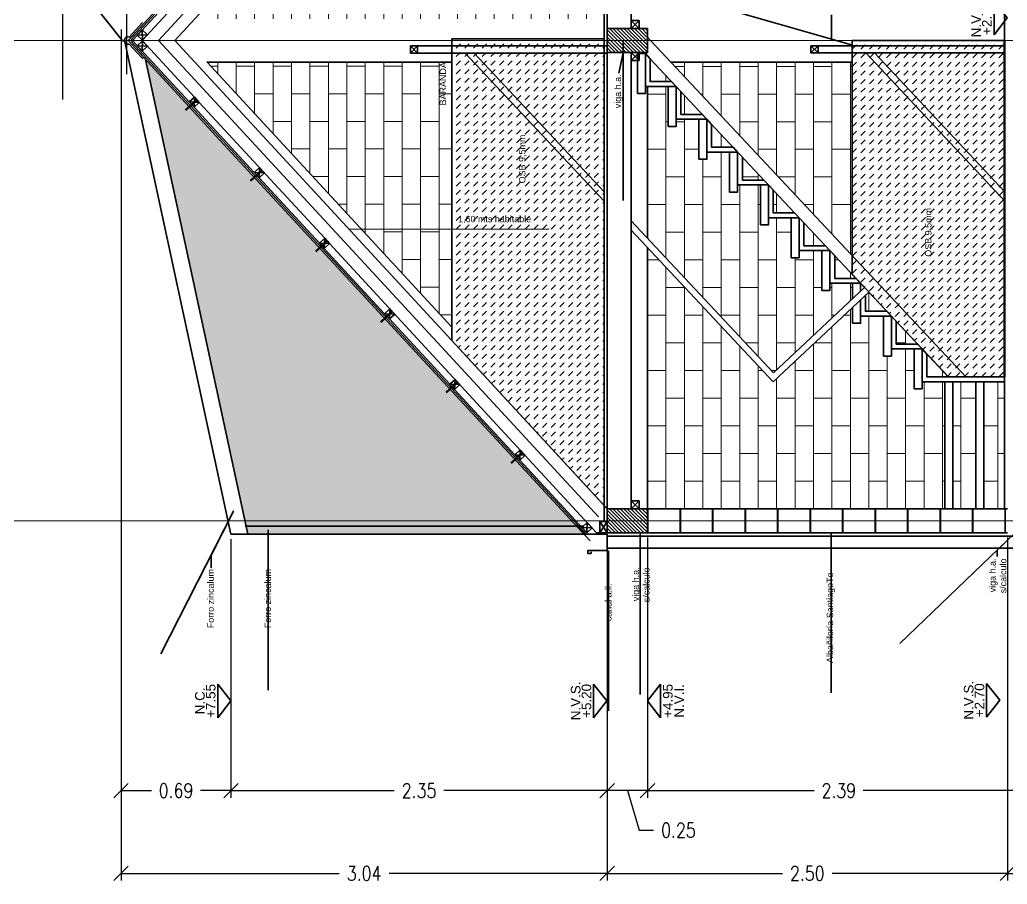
# Model space of a CAD drawing. Header units: metres. Extents: x 45 to 666, y -23 to 325.
# Drawn here: x 123.6 to 129.77, y 41.87 to 47.27 of the extents above; entities that cross this region are included whole.
import ezdxf
from ezdxf.enums import TextEntityAlignment as Align

# ---------------------------------------------------------------- set-up
doc = ezdxf.new("R2010")
doc.units = ezdxf.units.M
doc.header["$LTSCALE"] = 5
doc.header["$MEASUREMENT"] = 0
doc.linetypes.add('HIDDEN', pattern=[0.375, 0.25, -0.125])
doc.layers.get('0').update_dxf_attribs({"color": 30})
doc.layers.get('DEFPOINTS').update_dxf_attribs({"color": 210})
for name, color, linetype, lineweight in [('A-ANNO-DIMS', 3, 'Continuous', 18), ('A-ANNO-NOTE', 7, 'Continuous', 35), ('A-ANNO-SYMB', 3, 'Continuous', 18), ('A-ELEV-MBE1', 7, 'Continuous', 35), ('A-ELEV-OTLN', 1, 'Continuous', 50), ('A-ELEV-PATT', 8, 'Continuous', 18), ('A-FLOR-OVHD', 3, 'HIDDEN', 18), ('A-WALL-BATT', 8, 'BATTING', 18), ('A-WALL-FULL', 7, 'Continuous', 35), ('A-WALL-FULL-EXTR', 7, 'Continuous', 35)]:
    doc.layers.add(name, color=color, linetype=linetype, lineweight=lineweight)
doc.styles.add('E-ARIAL', font='arial.ttf')
doc.styles.add('E-ROMANS', font='romans.shx', dxfattribs={"width": 0.8})
doc.linetypes.add('BATTING', pattern='A,0.0001,-0.1,[134,ltypeshp.shx,S=0.1,R=0,X=-0.1,Y=0],-0.2,[134,ltypeshp.shx,S=0.1,R=180,X=0.1,Y=0],-0.1', length=0.4001)
doc.dimstyles.new('E-0050_TICK_18', dxfattribs={"dimscale": 0.001, "dimtxt": 90, "dimasz": 90, "dimexe": 45, "dimexo": 30, "dimgap": 45, "dimtad": 0, "dimzin": 0, "dimdsep": 46, "dimtxsty": 'E-ROMANS', "dimblk": 'OBLIQUE', "dimcen": 45, "dimclrd": 256, "dimclre": 256, "dimclrt": 256, "dimadec": 0, "dimazin": 0, "dimtfac": 1, "dimtmove": 1, "dimatfit": 3, "dimldrblk": 'OPEN90', "dimfxl": 1, "dimtfill": 1, "dimtolj": 1, "dimtzin": 0, "dimarcsym": 0})
doc.dimstyles.new('E-0200_TICK_12', dxfattribs={"dimscale": 0.001, "dimtxt": 240, "dimasz": 240, "dimexe": 120, "dimexo": 80, "dimgap": 120, "dimtad": 0, "dimzin": 0, "dimdsep": 46, "dimtxsty": 'E-ROMANS', "dimblk": 'OBLIQUE', "dimcen": 120, "dimclrd": 256, "dimclre": 256, "dimclrt": 256, "dimadec": 0, "dimazin": 0, "dimtfac": 1, "dimtmove": 1, "dimatfit": 3, "dimldrblk": 'OPEN90', "dimfxl": 1, "dimtfill": 1, "dimtolj": 1, "dimtzin": 0, "dimlwd": -1, "dimarcsym": 0})

# ---------------------------------------------------------------- blocks, each defined once
blk = doc.blocks.new('_Oblique')
at = {"color": 0, "linetype": 'ByBlock', "lineweight": -2}
blk.add_line((-0.5, -0.5), (0.5, 0.5), dxfattribs=at)
blk = doc.blocks.new('TAG-LEVEL-CO')
for points in [[(0.352, 0.272), (-0.352, 0.272)], [(0.352, 0.272), (0, 0), (-0.352, 0.272)]]:
    blk.add_lwpolyline(points)
at = {"style": 'E-ARIAL'}
for tag, p in [('N.P.T.', (0, 0.486)), ('%%P0,00', (0, 0.262))]:
    blk.add_attdef(tag, text='', height=0.2, dxfattribs=at).set_placement(p, align=Align.BOTTOM_CENTER)
blk = doc.blocks.new('*D615')
at = {"layer": 'A-ANNO-DIMS', "lineweight": -2, "transparency": 16777216}
for p, q in [((127.5189, 44.0342), (127.5189, 42.4082)), ((129.9089, 43.2342), (129.9089, 42.4082)), ((127.5189, 42.4532), (128.5609, 42.4532)), ((129.9089, 42.4532), (128.8669, 42.4532))]:
    blk.add_line(p, q, dxfattribs=at)
at = {"layer": 'DEFPOINTS', "color": 0, "transparency": 16777216}
for p in [(127.5189, 44.0642), (129.9089, 43.2642), (127.5189, 42.4532)]:
    blk.add_point(p, dxfattribs=at)
at = {"layer": 'A-ANNO-DIMS', "lineweight": -2, "transparency": 16777216, "xscale": 0.09, "yscale": 0.09, "zscale": 0.09, "rotation": 180}
blk.add_blockref('_Oblique', (127.5189, 42.4532), dxfattribs=at)
at = {"layer": 'A-ANNO-DIMS', "lineweight": -2, "transparency": 16777216, "xscale": 0.09, "yscale": 0.09, "zscale": 0.09}
blk.add_blockref('_Oblique', (129.9089, 42.4532), dxfattribs=at)
at = {"layer": 'A-ANNO-DIMS', "transparency": 16777216, "insert": (128.7139, 42.4532), "char_height": 0.09, "attachment_point": 5, "style": 'E-ROMANS', "bg_fill": 3, "box_fill_scale": 1.25, "bg_fill_color": 256, "bg_fill_true_color": 13158600, "bg_fill_transparency": 0}
blk.add_mtext('\\A1;2.39', dxfattribs=at)
blk = doc.blocks.new('_Open90')
at = {"color": 0, "linetype": 'ByBlock', "lineweight": -2}
for p, q in [((0, 0), (-1, 0)), ((-0.5, 0.5), (0, 0)), ((0, 0), (-0.5, -0.5))]:
    blk.add_line(p, q, dxfattribs=at)
blk = doc.blocks.new('*D616')
at = {"layer": 'A-ANNO-DIMS', "lineweight": -2, "transparency": 16777216}
for p, q in [((127.2669, 44.0342), (127.2669, 42.4082)), ((127.5189, 44.0342), (127.5189, 42.4082)), ((127.5189, 42.4532), (127.2669, 42.4532)), ((127.3929, 42.4532), (127.4672, 42.2057)), ((127.4672, 42.2057), (127.5572, 42.2057))]:
    blk.add_line(p, q, dxfattribs=at)
at = {"layer": 'DEFPOINTS', "color": 0, "transparency": 16777216}
for p in [(127.2669, 44.0642), (127.5189, 44.0642), (127.2669, 42.4532)]:
    blk.add_point(p, dxfattribs=at)
at = {"layer": 'A-ANNO-DIMS', "lineweight": -2, "transparency": 16777216, "xscale": 0.09, "yscale": 0.09, "zscale": 0.09, "rotation": 180}
blk.add_blockref('_Oblique', (127.2669, 42.4532), dxfattribs=at)
at = {"layer": 'A-ANNO-DIMS', "lineweight": -2, "transparency": 16777216, "xscale": 0.09, "yscale": 0.09, "zscale": 0.09}
blk.add_blockref('_Oblique', (127.5189, 42.4532), dxfattribs=at)
at = {"layer": 'A-ANNO-DIMS', "transparency": 16777216, "insert": (127.7119, 42.2057), "char_height": 0.09, "attachment_point": 5, "style": 'E-ROMANS', "bg_fill": 3, "box_fill_scale": 1.25, "bg_fill_color": 256, "bg_fill_true_color": 13158600, "bg_fill_transparency": 0}
blk.add_mtext('\\A1;0.25', dxfattribs=at)
blk = doc.blocks.new('*D617')
at = {"layer": 'A-ANNO-DIMS', "lineweight": -2, "transparency": 16777216}
for p, q in [((124.9169, 44.0242), (124.9169, 42.4082)), ((127.2669, 44.0342), (127.2669, 42.4082)), ((124.9169, 42.4532), (125.9372, 42.4532)), ((127.2669, 42.4532), (126.2466, 42.4532))]:
    blk.add_line(p, q, dxfattribs=at)
at = {"layer": 'DEFPOINTS', "color": 0, "transparency": 16777216}
for p in [(124.9169, 44.0542), (127.2669, 44.0642), (124.9169, 42.4532)]:
    blk.add_point(p, dxfattribs=at)
at = {"layer": 'A-ANNO-DIMS', "lineweight": -2, "transparency": 16777216, "xscale": 0.09, "yscale": 0.09, "zscale": 0.09, "rotation": 180}
blk.add_blockref('_Oblique', (124.9169, 42.4532), dxfattribs=at)
at = {"layer": 'A-ANNO-DIMS', "lineweight": -2, "transparency": 16777216, "xscale": 0.09, "yscale": 0.09, "zscale": 0.09}
blk.add_blockref('_Oblique', (127.2669, 42.4532), dxfattribs=at)
at = {"layer": 'A-ANNO-DIMS', "transparency": 16777216, "insert": (126.0919, 42.4532), "char_height": 0.09, "attachment_point": 5, "style": 'E-ROMANS', "bg_fill": 3, "box_fill_scale": 1.25, "bg_fill_color": 256, "bg_fill_true_color": 13158600, "bg_fill_transparency": 0}
blk.add_mtext('\\A1;2.35', dxfattribs=at)
blk = doc.blocks.new('*D219')
at = {"layer": 'A-ANNO-DIMS', "lineweight": -2, "transparency": 16777216}
for p, q in [((124.2309, 47.2092), (124.2309, 42.4082)), ((124.9169, 44.0242), (124.9169, 42.4082)), ((124.2309, 42.4532), (124.4209, 42.4532)), ((124.9169, 42.4532), (124.7269, 42.4532))]:
    blk.add_line(p, q, dxfattribs=at)
at = {"layer": 'DEFPOINTS', "color": 0, "transparency": 16777216}
for p in [(124.2309, 47.2392), (124.9169, 44.0542), (124.2309, 42.4532)]:
    blk.add_point(p, dxfattribs=at)
at = {"layer": 'A-ANNO-DIMS', "lineweight": -2, "transparency": 16777216, "xscale": 0.09, "yscale": 0.09, "zscale": 0.09, "rotation": 180}
blk.add_blockref('_Oblique', (124.2309, 42.4532), dxfattribs=at)
at = {"layer": 'A-ANNO-DIMS', "lineweight": -2, "transparency": 16777216, "xscale": 0.09, "yscale": 0.09, "zscale": 0.09}
blk.add_blockref('_Oblique', (124.9169, 42.4532), dxfattribs=at)
at = {"layer": 'A-ANNO-DIMS', "transparency": 16777216, "insert": (124.5739, 42.4532), "char_height": 0.09, "attachment_point": 5, "style": 'E-ROMANS', "bg_fill": 3, "box_fill_scale": 1.25, "bg_fill_color": 256, "bg_fill_true_color": 13158600, "bg_fill_transparency": 0}
blk.add_mtext('\\A1;0.69', dxfattribs=at)
blk = doc.blocks.new('*D220')
at = {"layer": 'A-ANNO-DIMS', "lineweight": -2, "transparency": 16777216}
for p, q in [((129.7669, 44.0342), (129.7669, 41.8905)), ((132.2669, 44.0342), (132.2669, 41.8905)), ((129.7669, 41.9355), (130.8622, 41.9355)), ((132.2669, 41.9355), (131.1716, 41.9355))]:
    blk.add_line(p, q, dxfattribs=at)
at = {"layer": 'DEFPOINTS', "color": 0, "transparency": 16777216}
for p in [(129.7669, 44.0642), (132.2669, 44.0642), (129.7669, 41.9355)]:
    blk.add_point(p, dxfattribs=at)
at = {"layer": 'A-ANNO-DIMS', "lineweight": -2, "transparency": 16777216, "xscale": 0.09, "yscale": 0.09, "zscale": 0.09}
for p, rotation in [((129.7669, 41.9355), 180.0000000000011), ((132.2669, 41.9355), 1.119104808822158e-12)]:
    blk.add_blockref('_Oblique', p, dxfattribs=dict(at, rotation=rotation))
at = {"layer": 'A-ANNO-DIMS', "transparency": 16777216, "insert": (131.0169, 41.9355), "char_height": 0.09, "attachment_point": 5, "style": 'E-ROMANS', "bg_fill": 3, "box_fill_scale": 1.25, "bg_fill_color": 256, "bg_fill_true_color": 13158600, "bg_fill_transparency": 0}
blk.add_mtext('\\A1;2.50', dxfattribs=at)
blk = doc.blocks.new('*D618')
at = {"layer": 'A-ANNO-DIMS', "lineweight": -2, "transparency": 16777216}
for p, q in [((127.2669, 44.0342), (127.2669, 41.8905)), ((129.7669, 44.0342), (129.7669, 41.8905)), ((127.2669, 41.9355), (128.3622, 41.9355)), ((129.7669, 41.9355), (128.6716, 41.9355))]:
    blk.add_line(p, q, dxfattribs=at)
at = {"layer": 'DEFPOINTS', "color": 0, "transparency": 16777216}
for p in [(127.2669, 44.0642), (129.7669, 44.0642), (127.2669, 41.9355)]:
    blk.add_point(p, dxfattribs=at)
at = {"layer": 'A-ANNO-DIMS', "lineweight": -2, "transparency": 16777216, "xscale": 0.09, "yscale": 0.09, "zscale": 0.09, "rotation": 180}
blk.add_blockref('_Oblique', (127.2669, 41.9355), dxfattribs=at)
at = {"layer": 'A-ANNO-DIMS', "lineweight": -2, "transparency": 16777216, "xscale": 0.09, "yscale": 0.09, "zscale": 0.09}
blk.add_blockref('_Oblique', (129.7669, 41.9355), dxfattribs=at)
at = {"layer": 'A-ANNO-DIMS', "transparency": 16777216, "insert": (128.5169, 41.9355), "char_height": 0.09, "attachment_point": 5, "style": 'E-ROMANS', "bg_fill": 3, "box_fill_scale": 1.25, "bg_fill_color": 256, "bg_fill_true_color": 13158600, "bg_fill_transparency": 0}
blk.add_mtext('\\A1;2.50', dxfattribs=at)
blk = doc.blocks.new('*D619')
at = {"layer": 'A-ANNO-DIMS', "lineweight": -2, "transparency": 16777216}
for p, q in [((124.2309, 47.2092), (124.2309, 41.8905)), ((127.2669, 44.0342), (127.2669, 41.8905)), ((124.2309, 41.9355), (125.5925, 41.9355)), ((127.2669, 41.9355), (125.9053, 41.9355))]:
    blk.add_line(p, q, dxfattribs=at)
at = {"layer": 'DEFPOINTS', "color": 0, "transparency": 16777216}
for p in [(124.2309, 47.2392), (127.2669, 44.0642), (124.2309, 41.9355)]:
    blk.add_point(p, dxfattribs=at)
at = {"layer": 'A-ANNO-DIMS', "lineweight": -2, "transparency": 16777216, "xscale": 0.09, "yscale": 0.09, "zscale": 0.09, "rotation": 180}
blk.add_blockref('_Oblique', (124.2309, 41.9355), dxfattribs=at)
at = {"layer": 'A-ANNO-DIMS', "lineweight": -2, "transparency": 16777216, "xscale": 0.09, "yscale": 0.09, "zscale": 0.09}
blk.add_blockref('_Oblique', (127.2669, 41.9355), dxfattribs=at)
at = {"layer": 'A-ANNO-DIMS', "transparency": 16777216, "insert": (125.7489, 41.9355), "char_height": 0.09, "attachment_point": 5, "style": 'E-ROMANS', "bg_fill": 3, "box_fill_scale": 1.25, "bg_fill_color": 256, "bg_fill_true_color": 13158600, "bg_fill_transparency": 0}
blk.add_mtext('\\A1;3.04', dxfattribs=at)
blk = doc.blocks.new('*D230')
at = {"layer": 'A-ANNO-DIMS', "lineweight": -2, "transparency": 16777216}
for p, q in [((124.2669, 46.9286), (124.2669, 51.0491)), ((127.2669, 49.7463), (127.2669, 51.0491)), ((124.2669, 51.0041), (125.6122, 51.0041)), ((127.2669, 51.0041), (125.9216, 51.0041))]:
    blk.add_line(p, q, dxfattribs=at)
at = {"layer": 'DEFPOINTS', "color": 0, "transparency": 16777216}
for p in [(124.2669, 51.0041), (127.2669, 49.7163), (124.2669, 46.8986)]:
    blk.add_point(p, dxfattribs=at)
at = {"layer": 'A-ANNO-DIMS', "lineweight": -2, "transparency": 16777216, "xscale": 0.09, "yscale": 0.09, "zscale": 0.09, "rotation": 180}
blk.add_blockref('_Oblique', (124.2669, 51.0041), dxfattribs=at)
at = {"layer": 'A-ANNO-DIMS', "lineweight": -2, "transparency": 16777216, "xscale": 0.09, "yscale": 0.09, "zscale": 0.09}
blk.add_blockref('_Oblique', (127.2669, 51.0041), dxfattribs=at)
at = {"layer": 'A-ANNO-DIMS', "transparency": 16777216, "insert": (125.7669, 51.0041), "char_height": 0.09, "attachment_point": 5, "style": 'E-ROMANS', "bg_fill": 3, "box_fill_scale": 1.25, "bg_fill_color": 256, "bg_fill_true_color": 13158600, "bg_fill_transparency": 0}
blk.add_mtext('\\A1;3.00', dxfattribs=at)
blk = doc.blocks.new('*D231')
at = {"layer": 'A-ANNO-DIMS', "lineweight": -2, "transparency": 16777216}
for p, q in [((123.8669, 46.7713), (123.8669, 51.0491)), ((124.2669, 46.9286), (124.2669, 51.0491)), ((123.8669, 51.0041), (123.9122, 51.0041)), ((124.2669, 51.0041), (124.2216, 51.0041))]:
    blk.add_line(p, q, dxfattribs=at)
at = {"layer": 'DEFPOINTS', "color": 0, "transparency": 16777216}
for p in [(123.8669, 51.0041), (124.2669, 46.8986), (123.8669, 46.7413)]:
    blk.add_point(p, dxfattribs=at)
at = {"layer": 'A-ANNO-DIMS', "lineweight": -2, "transparency": 16777216, "xscale": 0.09, "yscale": 0.09, "zscale": 0.09, "rotation": 180}
blk.add_blockref('_Oblique', (123.8669, 51.0041), dxfattribs=at)
at = {"layer": 'A-ANNO-DIMS', "lineweight": -2, "transparency": 16777216, "xscale": 0.09, "yscale": 0.09, "zscale": 0.09}
blk.add_blockref('_Oblique', (124.2669, 51.0041), dxfattribs=at)
at = {"layer": 'A-ANNO-DIMS', "transparency": 16777216, "insert": (124.0669, 51.0041), "char_height": 0.09, "attachment_point": 5, "style": 'E-ROMANS', "bg_fill": 3, "box_fill_scale": 1.25, "bg_fill_color": 256, "bg_fill_true_color": 13158600, "bg_fill_transparency": 0}
blk.add_mtext('\\A1;0.40', dxfattribs=at)
blk = doc.blocks.new('*D630')
at = {"layer": 'A-ANNO-DIMS', "lineweight": -2, "transparency": 16777216}
for p, q in [((124.9169, 44.0242), (124.9169, 42.4082)), ((127.2669, 44.0342), (127.2669, 42.4082)), ((124.9169, 42.4532), (125.9372, 42.4532)), ((127.2669, 42.4532), (126.2466, 42.4532))]:
    blk.add_line(p, q, dxfattribs=at)
at = {"layer": 'DEFPOINTS', "color": 0, "transparency": 16777216}
for p in [(124.9169, 44.0542), (127.2669, 44.0642), (124.9169, 42.4532)]:
    blk.add_point(p, dxfattribs=at)
at = {"layer": 'A-ANNO-DIMS', "lineweight": -2, "transparency": 16777216, "xscale": 0.09, "yscale": 0.09, "zscale": 0.09, "rotation": 180}
blk.add_blockref('_Oblique', (124.9169, 42.4532), dxfattribs=at)
at = {"layer": 'A-ANNO-DIMS', "lineweight": -2, "transparency": 16777216, "xscale": 0.09, "yscale": 0.09, "zscale": 0.09}
blk.add_blockref('_Oblique', (127.2669, 42.4532), dxfattribs=at)
at = {"layer": 'A-ANNO-DIMS', "transparency": 16777216, "insert": (126.0919, 42.4532), "char_height": 0.09, "attachment_point": 5, "style": 'E-ROMANS', "bg_fill": 3, "box_fill_scale": 1.25, "bg_fill_color": 256, "bg_fill_true_color": 13158600, "bg_fill_transparency": 0}
blk.add_mtext('\\A1;2.35', dxfattribs=at)
blk = doc.blocks.new('*D631')
at = {"layer": 'A-ANNO-DIMS', "lineweight": -2, "transparency": 16777216}
for p, q in [((124.2309, 47.2092), (124.2309, 42.4082)), ((124.9169, 44.0242), (124.9169, 42.4082)), ((124.2309, 42.4532), (124.4209, 42.4532)), ((124.9169, 42.4532), (124.7269, 42.4532))]:
    blk.add_line(p, q, dxfattribs=at)
at = {"layer": 'DEFPOINTS', "color": 0, "transparency": 16777216}
for p in [(124.2309, 47.2392), (124.9169, 44.0542), (124.2309, 42.4532)]:
    blk.add_point(p, dxfattribs=at)
at = {"layer": 'A-ANNO-DIMS', "lineweight": -2, "transparency": 16777216, "xscale": 0.09, "yscale": 0.09, "zscale": 0.09, "rotation": 180}
blk.add_blockref('_Oblique', (124.2309, 42.4532), dxfattribs=at)
at = {"layer": 'A-ANNO-DIMS', "lineweight": -2, "transparency": 16777216, "xscale": 0.09, "yscale": 0.09, "zscale": 0.09}
blk.add_blockref('_Oblique', (124.9169, 42.4532), dxfattribs=at)
at = {"layer": 'A-ANNO-DIMS', "transparency": 16777216, "insert": (124.5739, 42.4532), "char_height": 0.09, "attachment_point": 5, "style": 'E-ROMANS', "bg_fill": 3, "box_fill_scale": 1.25, "bg_fill_color": 256, "bg_fill_true_color": 13158600, "bg_fill_transparency": 0}
blk.add_mtext('\\A1;0.69', dxfattribs=at)
blk = doc.blocks.new('PIE DERECHO 2X2')
blk.add_lwpolyline([(-0.045, 0), (0, 0), (0, -0.045), (-0.045, -0.045), (-0.045, 0)])
at = {"color": 1}
for points in [[(-0.045, 0), (0, -0.045)], [(0, 0), (-0.045, -0.045)]]:
    blk.add_lwpolyline(points, dxfattribs=at)

msp = doc.modelspace()

# ---------------------------------------------------------------- hatches: boundary and pattern name
at = {"layer": 'A-ELEV-PATT'}
h = msp.add_hatch(dxfattribs=at)
h.set_pattern_fill('AR-BRSTD', color=256, scale=0.0017, angle=90, style=0)
h.set_pattern_definition([(90, (0, 0), (-0.11516106, 7e-18), []), (180, (0, 0), (-0.11516106, -0.17272), [0.11516106, -0.11516106])])
h.paths.add_polyline_path([(127.2489, 47.2742), (127.2489, 48.3309), (125.7431, 48.3309), (124.7678, 47.2742)])
h.paths.add_polyline_path([(127.2489, 48.3309), (127.2489, 49.9621), (125.7431, 48.3309)])
h.paths.add_polyline_path([(124.7678, 47.0042), (125.7306, 45.9611), (126.2969, 45.9611), (126.2969, 47.0042)])
h.paths.add_polyline_path([(125.7306, 45.9611), (126.2969, 45.3476), (126.2969, 45.9611)])
h.paths.add_polyline_path([(126.3255, 48.3086), (126.7957, 48.3086), (126.7957, 48.2404), (126.3255, 48.2404)], flags=24)
h.paths.add_polyline_path([(126.9293, 49.0472), (126.9293, 49.6478), (127.1238, 49.6478), (127.1238, 49.0472)], flags=24)
h.paths.add_polyline_path([(126.211, 46.724), (126.211, 46.9993), (126.271, 46.9993), (126.271, 46.724)], flags=24)
h = msp.add_hatch(dxfattribs=at)
h.set_pattern_fill('DASH', color=256, scale=0.012, angle=45, style=0)
h.set_pattern_definition([(45, (0.834005, -3e-12), (-2e-15, 0.053881537), [0.0381, -0.0381])])
h.paths.add_polyline_path([(127.2489, 46.2505), (127.2489, 47.1392), (126.3715, 47.1392)], flags=17)
h.paths.add_polyline_path([(126.3153, 47.1392), (126.2969, 47.1392), (126.2969, 45.9611), (127.2489, 45.9611), (127.2489, 46.1936)])
h.paths.add_polyline_path([(127.2489, 46.1936), (127.2489, 46.2505), (126.3715, 47.1392), (126.3153, 47.1392)])
h.paths.add_polyline_path([(127.2489, 45.9611), (126.2969, 45.9611), (126.2969, 45.265), (127.2489, 44.2337), (127.2489, 44.9642)])
h.paths.add_polyline_path([(126.7053, 46.237), (126.7053, 46.5534), (126.7746, 46.5534), (126.7746, 46.237)], flags=24)
h.paths.add_polyline_path([(126.3255, 46.0541), (126.7957, 46.0541), (126.7957, 45.9858), (126.3255, 45.9858)], flags=24)
h = msp.add_hatch(dxfattribs=at)
h.set_pattern_fill('DASH', color=256, scale=0.012, angle=45, style=0)
h.set_pattern_definition([(45, (128.79693, 45.03762), (-1e-15, 0.05388154), [0.0381, -0.0381])])
h.paths.add_polyline_path([(129.7489, 47.1392), (128.7969, 47.1392), (128.7969, 45.6795), (129.3984, 45.0376), (129.7489, 45.0376)])
h = msp.add_hatch(dxfattribs=at)
h.set_pattern_fill('AR-BRSTD', color=256, scale=0.0017, angle=90, style=0)
h.set_pattern_definition([(90, (127.51893, 44.2142), (-0.115161, 7e-18), []), (180, (127.51893, 44.2142), (-0.115161, -0.17272), [0.115161, -0.115161])])
h.paths.add_polyline_path([(127.6651, 47.0042), (128.7969, 45.7964), (128.7969, 47.0042)])
h.paths.add_polyline_path([(128.3064, 45.0642), (128.8002, 45.5269), (128.8002, 45.6226), (128.6581, 45.6226), (128.6581, 45.5776), (128.6081, 45.5776), (128.6081, 45.8276), (128.466, 45.8276), (128.466, 45.7826), (128.416, 45.7826), (128.416, 46.0326), (128.2738, 46.0326), (128.2738, 45.9876), (128.2238, 45.9876), (128.2238, 46.2376), (128.0817, 46.2376), (128.0817, 46.1926), (128.0317, 46.1926), (128.0317, 46.4426), (127.8896, 46.4426), (127.8896, 46.3976), (127.8396, 46.3976), (127.8396, 46.6476), (127.6975, 46.6476), (127.6975, 46.6026), (127.6475, 46.6026), (127.6475, 46.8526), (127.5189, 46.8526), (127.5189, 45.9044)])
h.paths.add_polyline_path([(127.5189, 44.2142), (129.3765, 44.2142), (129.3765, 45.0076), (129.2344, 45.0076), (129.2344, 44.9626), (129.1844, 44.9626), (129.1844, 45.2126), (129.0423, 45.2126), (129.0423, 45.1676), (128.9923, 45.1676), (128.9923, 45.4176), (128.8502, 45.4176), (128.8502, 45.3726), (128.8002, 45.3726), (128.8002, 45.4721), (128.3046, 45.0076), (127.5189, 45.8459)])
h.paths.add_polyline_path([(129.4265, 44.2142), (129.5687, 44.2142), (129.5687, 45.0076), (129.4265, 45.0076)])
h.paths.add_polyline_path([(129.7489, 45.0076), (129.6187, 45.0076), (129.6187, 44.2142), (129.7489, 44.2142)])
h.paths.add_polyline_path([(129.2644, 45.18), (129.2644, 45.0376), (129.3976, 45.0376)])
h.paths.add_polyline_path([(129.0723, 45.2426), (129.2058, 45.2426), (129.0723, 45.3852)], flags=17)
h.paths.add_polyline_path([(129.0139, 45.4476), (128.9018, 45.5674), (128.8802, 45.5471), (128.8802, 45.4476)], flags=17)
h.paths.add_polyline_path([(128.822, 45.6526), (128.7969, 45.6795), (128.7969, 45.6795), (128.6881, 45.7956), (128.6881, 45.6526)], flags=17)
h.paths.add_polyline_path([(128.496, 46.0006), (128.496, 45.8576), (128.63, 45.8576)], flags=17)
h.paths.add_polyline_path([(128.3038, 46.2056), (128.3038, 46.0626), (128.4378, 46.0626)], flags=17)
h.paths.add_polyline_path([(128.1117, 46.4106), (128.1117, 46.2676), (128.2457, 46.2676)], flags=17)
h.paths.add_polyline_path([(127.9196, 46.4726), (128.0536, 46.4726), (127.9196, 46.6156)], flags=17)
h.paths.add_polyline_path([(127.7275, 46.6776), (127.8615, 46.6776), (127.7275, 46.8206)], flags=17)
h.paths.add_polyline_path([(127.5354, 47.0256), (127.5354, 46.8826), (127.6694, 46.8826)])
h = msp.add_hatch(dxfattribs=at)
h.set_pattern_fill('LINE', color=256, scale=0.005, angle=495, style=0)
h.set_pattern_definition([(135, (199.7527, -82.723201), (-0.0112253202, -0.0112253202), [])])
h.paths.add_polyline_path([(127.2669, 44.1392), (127.2669, 44.0642), (127.5189, 44.0642), (127.5189, 44.1392)])
h.paths.add_polyline_path([(127.2669, 44.2142), (127.2669, 44.1392), (127.5189, 44.1392), (127.5189, 44.2142)])

# ---------------------------------------------------------------- linework, layer by layer
at = {"layer": 'A-ANNO-NOTE'}
for p, q in [((129.7489, 46.1374), (128.8823, 47.0622)), ((129.7489, 46.1959), (128.9371, 47.0622)), ((128.3064, 45.0642), (127.4169, 46.0133)), ((128.3046, 45.0076), (127.4169, 45.9548)), ((128.3064, 45.0642), (128.8746, 45.5966)), ((128.3046, 45.0076), (128.9019, 45.5674))]:
    msp.add_line(p, q, dxfattribs=at)
at = {"layer": 'A-ANNO-SYMB', "ltscale": 2}
for points in [[(134.1582, 47.1392), (122.6956, 47.1392)], [(134.1582, 44.1392), (122.6956, 44.1392)]]:
    msp.add_lwpolyline(points, dxfattribs=at)
at = {"layer": 'A-ELEV-MBE1'}
for p, q in [((127.4169, 47.2642), (127.4669, 47.2142)), ((127.4169, 47.2142), (127.4669, 47.2642)), ((127.5132, 47.1662), (129.5081, 45.0376)), ((127.4169, 47.0142), (127.4669, 47.0642)), ((127.4169, 47.0642), (127.4669, 47.0142)), ((128.5849, 47.0622), (128.5849, 47.1072)), ((128.5849, 47.1072), (129.7489, 47.1072)), ((127.2669, 47.0042), (127.2669, 44.2142)), ((127.5025, 47.0606), (128.8746, 45.5966)), ((128.7969, 47.0042), (127.6651, 47.0042)), ((128.5849, 47.0622), (129.7489, 47.0622)), ((127.5189, 46.8526), (127.5189, 45.9044)), ((127.5189, 45.8459), (127.5189, 44.2142)), ((128.9019, 45.5674), (129.3984, 45.0376)), ((127.4169, 44.2642), (127.4669, 44.2142)), ((127.4169, 44.2142), (127.4669, 44.2642)), ((127.2669, 44.0642), (127.2013, 44.0642))]:
    msp.add_line(p, q, dxfattribs=at)
for points in [[(125.5028, 48.3742), (124.3628, 47.1392)], [(127.1349, 44.055), (125.4624, 45.8669), (124.2942, 47.1324)], [(124.6558, 46.7555), (124.3016, 47.1392)], [(124.3626, 47.0731), (124.3651, 47.1367)], [(124.6888, 46.786), (124.3638, 47.1381)], [(124.3321, 47.1061), (124.3957, 47.1036)], [(126.2969, 45.3476), (124.7678, 47.0042), (126.2969, 47.0042)], [(127.4169, 44.2142), (127.4169, 47.0142)], [(127.4554, 46.8076), (127.5054, 46.8076), (127.5054, 47.0576), (127.4554, 47.0576), (127.4554, 46.8076)], [(127.6475, 46.6026), (127.6975, 46.6026), (127.6975, 46.8526), (127.6475, 46.8526), (127.6475, 46.6026)], [(124.6558, 46.7555), (124.7194, 46.7529)], [(124.6863, 46.7224), (124.6888, 46.786)], [(125.0627, 46.3146), (124.6863, 46.7224)], [(125.5028, 45.9042), (124.7194, 46.7529)], [(127.8396, 46.3976), (127.8896, 46.3976), (127.8896, 46.6476), (127.8396, 46.6476), (127.8396, 46.3976)], [(128.0317, 46.1926), (128.0817, 46.1926), (128.0817, 46.4426), (128.0317, 46.4426), (128.0317, 46.1926)], [(125.0933, 46.2815), (125.0958, 46.3451)], [(125.0627, 46.3146), (125.1263, 46.312)], [(125.4697, 45.8737), (125.0933, 46.2815)], [(128.2238, 45.9876), (128.2738, 45.9876), (128.2738, 46.2376), (128.2238, 46.2376), (128.2238, 45.9876)], [(128.416, 45.7826), (128.466, 45.7826), (128.466, 46.0326), (128.416, 46.0326), (128.416, 45.7826)], [(125.5002, 45.8406), (125.5028, 45.9042)], [(125.4697, 45.8737), (125.5333, 45.8712)], [(125.8767, 45.4328), (125.5002, 45.8406)], [(127.2013, 44.0642), (125.5333, 45.8712)], [(128.6081, 45.5776), (128.6581, 45.5776), (128.6581, 45.8276), (128.6081, 45.8276), (128.6081, 45.5776)], [(128.8002, 45.6226), (128.8002, 45.5269)], [(128.8502, 45.5738), (128.8502, 45.6226)], [(128.8502, 45.6226), (128.8502, 45.5738)], [(128.8502, 45.519), (128.8502, 45.4176), (129.0423, 45.4176), (129.0142, 45.4476), (128.8802, 45.4476), (128.8802, 45.5471)], [(125.9072, 45.3997), (125.9098, 45.4633)], [(128.8002, 45.3726), (128.8502, 45.3726), (128.8502, 45.519)], [(128.8002, 45.4721), (128.8002, 45.3726)], [(125.8767, 45.4328), (125.9403, 45.4303)], [(126.2837, 44.9919), (125.9072, 45.3997)], [(128.9923, 45.1676), (129.0423, 45.1676), (129.0423, 45.4176), (128.9923, 45.4176), (128.9923, 45.1676)], [(129.1844, 44.9626), (129.2344, 44.9626), (129.2344, 45.2126), (129.1844, 45.2126), (129.1844, 44.9626)], [(129.7489, 45.0376), (129.2644, 45.0376), (129.2644, 45.1806), (129.2344, 45.2126), (129.2344, 45.0076), (129.7489, 45.0076)], [(126.2837, 44.9919), (126.3472, 44.9894)], [(126.3142, 44.9589), (126.3167, 45.0225)], [(129.3765, 44.2142), (129.4265, 44.2142), (129.4265, 45.0076), (129.3765, 45.0076), (129.3765, 44.2142)], [(129.5687, 44.2142), (129.6187, 44.2142), (129.6187, 45.0076), (129.5687, 45.0076), (129.5687, 44.2142)], [(126.6906, 44.551), (126.3142, 44.9589)], [(126.6906, 44.551), (126.7542, 44.5485)], [(126.7211, 44.518), (126.7237, 44.5816)], [(127.1423, 44.0617), (126.7211, 44.518)]]:
    msp.add_lwpolyline(points, dxfattribs=at)
for points in [[(127.6975, 46.8526), (127.6694, 46.8826), (127.5354, 46.8826), (127.5354, 47.0256), (127.5054, 47.0576), (127.5054, 46.8526)], [(127.8896, 46.6476), (127.8615, 46.6776), (127.7275, 46.6776), (127.7275, 46.8206), (127.6975, 46.8526), (127.6975, 46.6476)], [(128.0817, 46.4426), (128.0536, 46.4726), (127.9196, 46.4726), (127.9196, 46.6156), (127.8896, 46.6476), (127.8896, 46.4426)], [(128.2738, 46.2376), (128.2457, 46.2676), (128.1117, 46.2676), (128.1117, 46.4106), (128.0817, 46.4426), (128.0817, 46.2376)], [(128.466, 46.0326), (128.4378, 46.0626), (128.3038, 46.0626), (128.3038, 46.2056), (128.2738, 46.2376), (128.2738, 46.0326)], [(128.6581, 45.8276), (128.63, 45.8576), (128.496, 45.8576), (128.496, 46.0006), (128.466, 46.0326), (128.466, 45.8276)], [(128.8502, 45.6226), (128.8221, 45.6526), (128.6881, 45.6526), (128.6881, 45.7956), (128.6581, 45.8276), (128.6581, 45.6226)], [(129.2344, 45.2126), (129.2063, 45.2426), (129.0723, 45.2426), (129.0723, 45.3856), (129.0423, 45.4176), (129.0423, 45.2126)]]:
    msp.add_lwpolyline(points, close=True, dxfattribs=at)
for points in [[(127.2664, 44.0419), (132.2515, 44.0419, -0.150775), (132.3008, 44.0267), (132.3922, 43.9643)], [(127.2664, 43.9669), (132.2515, 43.9669, -0.150775), (132.2585, 43.9647), (132.35, 43.9024)]]:
    msp.add_lwpolyline(points, format="xyb", dxfattribs=at)
at = {"layer": 'A-ELEV-OTLN'}
msp.add_line((129.7489, 47.1392), (129.7489, 45.0376), dxfattribs=at)
for points in [[(124.7041, 46.7694), (124.6324, 46.7033)], [(125.1111, 46.3286), (125.0394, 46.2624)], [(125.518, 45.8877), (125.4464, 45.8215)], [(125.925, 45.4468), (125.8533, 45.3806)], [(126.332, 45.0059), (126.2603, 44.9398)], [(126.7389, 44.565), (126.6673, 44.4989)]]:
    msp.add_lwpolyline(points, dxfattribs=at)
at = {"layer": 'A-WALL-BATT', "ltscale": 0.018}
for points in [[(127.2118, 50.1151), (124.4649, 47.1392)], [(127.2118, 44.1633), (124.4649, 47.1392)]]:
    msp.add_lwpolyline(points, dxfattribs=at)
at = {"layer": 'A-WALL-FULL'}
msp.add_lwpolyline([(127.5189, 44.2142), (127.5189, 44.0642), (127.2669, 44.0642), (127.2669, 44.2142), (127.5189, 44.2142)], dxfattribs=at)
at = {"layer": 'A-WALL-FULL-EXTR'}
for p, q in [((127.4669, 47.2642), (127.4169, 47.2642)), ((127.4169, 47.2642), (127.4169, 47.2142)), ((127.4669, 47.2642), (127.4669, 47.2142)), ((127.4169, 47.0142), (127.4169, 47.0642)), ((127.4669, 47.0142), (127.4669, 47.0642)), ((127.4669, 47.0142), (127.4169, 47.0142)), ((127.4669, 44.2642), (127.4169, 44.2642)), ((127.4169, 44.2642), (127.4169, 44.2142)), ((127.4669, 44.2642), (127.4669, 44.2142)), ((129.7669, 44.2142), (127.5189, 44.2142)), ((127.5219, 44.2142), (127.5219, 44.0642)), ((127.7219, 44.2142), (127.7219, 44.0642)), ((127.7249, 44.2142), (127.7249, 44.0642)), ((127.9249, 44.2142), (127.9249, 44.0642)), ((127.9279, 44.2142), (127.9279, 44.0642)), ((128.1279, 44.2142), (128.1279, 44.0642)), ((128.1309, 44.2142), (128.1309, 44.0642)), ((128.3309, 44.2142), (128.3309, 44.0642)), ((128.3339, 44.2142), (128.3339, 44.0642)), ((128.5339, 44.2142), (128.5339, 44.0642)), ((128.5369, 44.2142), (128.5369, 44.0642)), ((128.7369, 44.2142), (128.7369, 44.0642)), ((128.7399, 44.2142), (128.7399, 44.0642)), ((128.9399, 44.2142), (128.9399, 44.0642)), ((128.9429, 44.2142), (128.9429, 44.0642)), ((129.1429, 44.2142), (129.1429, 44.0642)), ((129.1459, 44.2142), (129.1459, 44.0642)), ((129.3459, 44.2142), (129.3459, 44.0642)), ((129.3489, 44.2142), (129.3489, 44.0642)), ((129.5489, 44.2142), (129.5489, 44.0642)), ((129.5519, 44.2142), (129.5519, 44.0642)), ((129.7519, 44.2142), (129.7519, 44.0642)), ((127.1264, 44.0542), (127.0734, 44.1141)), ((129.7669, 44.0642), (127.5189, 44.0642)), ((127.1464, 43.9342), (127.1664, 43.9342)), ((127.1664, 43.9342), (127.1664, 43.9442))]:
    msp.add_line(p, q, dxfattribs=at)
for points in [[(127.2669, 50.0642), (124.5669, 47.1392)], [(127.4169, 47.2142), (127.4169, 50.0642)], [(129.7489, 50.0642), (129.7489, 44.2142)], [(127.1603, 44.0127), (124.8735, 46.4901), (124.2744, 47.1392)], [(124.3321, 47.1061), (124.3651, 47.1367), (124.3957, 47.1036), (124.3626, 47.0731), (124.3321, 47.1061)], [(127.2669, 44.2142), (124.5669, 47.1392)], [(129.7489, 45.0376), (129.3976, 45.0376), (128.7969, 45.6795), (128.7969, 47.1392), (129.7489, 47.1392)], [(124.6558, 46.7555), (124.6888, 46.786), (124.7194, 46.7529), (124.6863, 46.7224), (124.6558, 46.7555)], [(125.0627, 46.3146), (125.0958, 46.3451), (125.1263, 46.312), (125.0933, 46.2815), (125.0627, 46.3146)], [(125.4697, 45.8737), (125.5028, 45.9042), (125.5333, 45.8712), (125.5002, 45.8406), (125.4697, 45.8737)], [(125.8767, 45.4328), (125.9098, 45.4633), (125.9403, 45.4303), (125.9072, 45.3997), (125.8767, 45.4328)], [(126.2837, 44.9919), (126.3167, 45.0225), (126.3472, 44.9894), (126.3142, 44.9589), (126.2837, 44.9919)], [(126.6906, 44.551), (126.7237, 44.5816), (126.7542, 44.5485), (126.7211, 44.518), (126.6906, 44.551)], [(127.1095, 44.0973), (127.1426, 44.1278), (127.1731, 44.0947), (127.14, 44.0642), (127.1095, 44.0973)], [(127.14, 44.0642), (127.1426, 44.1278)], [(127.1095, 44.0973), (127.1731, 44.0947)], [(127.1464, 43.9342), (127.1464, 43.9542), (127.2664, 43.9542), (127.2664, 44.0542), (127.1264, 44.0542)]]:
    msp.add_lwpolyline(points, dxfattribs=at)

# ---------------------------------------------------------------- block references
at = {"layer": 'A-ANNO-NOTE'}
for p, xscale, yscale, zscale, rotation, values in [((129.7649, 47.2802), 0.3000000000000114, 0.3000000000000114, 0.3000000000000114, 89.99999999998371, {'%%P0,00': '+2.70', 'N.P.T.': 'N.V.S.'}), ((127.2639, 43.0135), 0.3000000000000114, 0.3000000000000114, 0.3000000000000114, 90, {'%%P0,00': '+5.20', 'N.P.T.': 'N.V.S.'}), ((129.7189, 43.0173), 0.2999999999999972, 0.2999999999999972, 0.2999999999999972, 90, {'%%P0,00': '+2.70', 'N.P.T.': 'N.V.S.'})]:
    msp.add_blockref('TAG-LEVEL-CO', p, dxfattribs=dict(at, xscale=xscale, yscale=yscale, zscale=zscale, rotation=rotation)).add_auto_attribs(values)
ref = msp.add_blockref('TAG-LEVEL-CO', (127.5189, 43.0135), dxfattribs=dict(at, xscale=-0.3000000000000114, yscale=0.3000000000000114, zscale=0.3, rotation=269.9999999999946))
ref.add_attrib('%%P0,00', '+4.95', dxfattribs={"layer": '0', "height": 0.06, "rotation": 90, "style": 'E-ARIAL'}).set_placement((127.6937, 43.0135), align=Align.BOTTOM_CENTER)
ref.add_attrib('N.P.T.', 'N.V.I.', dxfattribs={"layer": '0', "height": 0.06, "rotation": 90, "style": 'E-ARIAL'}).set_placement((127.764, 43.0135), align=Align.BOTTOM_CENTER)
at = {"layer": 'A-WALL-FULL-EXTR'}
msp.add_blockref('PIE DERECHO 2X2', (128.5849, 47.1072), dxfattribs=at)

# ---------------------------------------------------------------- texts
at = {"layer": 'A-ANNO-NOTE', "char_height": 0.04, "rotation": 90, "style": 'E-ARIAL'}
for s, insert, attachment_point in [('viga h.a.', (127.3389, 46.9277), 6), ('OSB 9,5mm', (129.2764, 45.7889), 4), ('viga h.a.\\Ps/calculo', (129.7072, 43.9031), 6), ('viga h.a.\\Ps/calculo', (127.4784, 43.8475), 6), ('Albañilería SantiagoTe', (128.6644, 43.8158), 6), ('canal a.ll.', (127.2743, 43.5111), 4)]:
    msp.add_mtext(s, dxfattribs=dict(at, insert=insert, attachment_point=attachment_point))

# ---------------------------------------------------------------- leaders
at = {"layer": 'A-ANNO-NOTE', "annotation_type": 0, "has_hookline": 1, "horizontal_direction": (0, 1, 0)}
for points, hookline_direction, text_width in [([(128.7921, 47.113), (128.6688, 47.1482), (128.669, 47.3007)], 0, 0.5177), ([(127.3669, 47.1392), (127.3669, 47.062), (127.3389, 46.9357)], 1, 0.2057), ([(128.6669, 44.0642), (128.6669, 43.8753), (128.6669, 43.8243)], 1, 0.5631)]:
    msp.add_leader(points, dimstyle='E-0200_TICK_12', override={"dimasz": 0.2, "dimtad": 0, "dimldrblk": 'Open90'}, dxfattribs=dict(at, hookline_direction=hookline_direction, text_width=text_width))
at = {"layer": 'A-ANNO-NOTE'}
for points in [[(127.4735, 44.0542), (127.4735, 43.8991), (127.4735, 43.8594)], [(129.8161, 44.0642), (129.7022, 43.9547), (129.7022, 43.915)], [(127.2758, 43.9509), (127.2758, 43.8131), (127.2759, 43.7336)]]:
    msp.add_leader(points, dimstyle='E-0200_TICK_12', override={"dimasz": 0.2, "dimtad": 0, "dimldrblk": 'Open90'}, dxfattribs=at)

# ---------------------------------------------------------------- next in the draw order: dimensions: what is measured, and where the dimension line sits
at = {"layer": 'A-ANNO-DIMS'}
dim = msp.add_linear_dim(base=(127.5189, 42.4532), p1=(129.9089, 43.2642), p2=(127.5189, 44.0642), angle=0, dimstyle='E-0050_TICK_18', dxfattribs=at)
dim.commit()
dim.dimension.update_dxf_attribs({"geometry": '*D615', "text_midpoint": (128.7139, 42.4532)})

# ---------------------------------------------------------------- next in the draw order: dimensions: what is measured, and where the dimension line sits
dim = msp.add_linear_dim(base=(127.2669, 42.4532), p1=(127.5189, 44.0642), p2=(127.2669, 44.0642), angle=0, dimstyle='E-0050_TICK_18', dxfattribs=at)
dim.commit()
dim.dimension.update_dxf_attribs({"geometry": '*D616', "text_midpoint": (127.6022, 42.2057)})
dim = msp.add_aligned_dim(p1=(132.2669, 44.0642), p2=(129.7669, 44.0642), distance=2.1287, dimstyle='E-0050_TICK_18', dxfattribs=at)
dim.commit()
dim.dimension.update_dxf_attribs({"geometry": '*D220', "text_midpoint": (131.0169, 41.9355)})

# ---------------------------------------------------------------- next in the draw order: dimensions: what is measured, and where the dimension line sits
dim = msp.add_linear_dim(base=(124.9169, 42.4532), p1=(127.2669, 44.0642), p2=(124.9169, 44.0542), angle=0, dimstyle='E-0050_TICK_18', dxfattribs=at)
dim.commit()
dim.dimension.update_dxf_attribs({"geometry": '*D617', "text_midpoint": (126.0919, 42.4532)})

# ---------------------------------------------------------------- next in the draw order: dimensions: what is measured, and where the dimension line sits
for base, p1, p2, picture, middle in [((124.2309, 42.4532), (124.9169, 44.0542), (124.2309, 47.2392), '*D219', (124.5739, 42.4532)), ((127.2669, 41.9355), (129.7669, 44.0642), (127.2669, 44.0642), '*D618', (128.5169, 41.9355))]:
    dim = msp.add_linear_dim(base=base, p1=p1, p2=p2, angle=0, dimstyle='E-0050_TICK_18', dxfattribs=at)
    dim.commit()
    dim.dimension.update_dxf_attribs({"geometry": picture, "text_midpoint": middle})

# ---------------------------------------------------------------- next in the draw order: dimensions: what is measured, and where the dimension line sits
dim = msp.add_linear_dim(base=(124.2309, 41.9355), p1=(127.2669, 44.0642), p2=(124.2309, 47.2392), angle=0, dimstyle='E-0050_TICK_18', dxfattribs=at)
dim.commit()
dim.dimension.update_dxf_attribs({"geometry": '*D619', "text_midpoint": (125.7489, 41.9355)})

# ---------------------------------------------------------------- next in the draw order: linework, layer by layer
at = {"layer": 'A-ELEV-MBE1'}
for p, q in [((124.3016, 47.1392), (124.2942, 47.146)), ((124.3016, 47.1392), (124.2942, 47.1324)), ((124.3643, 47.0271), (124.3716, 47.0339)), ((127.122, 44.1042), (125.0057, 44.1042)), ((127.122, 44.0542), (124.9169, 44.0542))]:
    msp.add_line(p, q, dxfattribs=at)
for points in [[(125.0859, 48.0037), (124.2942, 47.146)], [(124.6558, 47.523), (124.3016, 47.1392)], [(124.3626, 47.2053), (124.3651, 47.1417)], [(124.3321, 47.1723), (124.3957, 47.1748)], [(127.2219, 44.0642), (127.2669, 44.1342)], [(127.2219, 44.1342), (127.2669, 44.0642)]]:
    msp.add_lwpolyline(points, dxfattribs=at)
at = {"layer": 'A-FLOR-OVHD'}
msp.add_line((125.6544, 45.9611), (127.2489, 45.9611), dxfattribs=at)
at = {"layer": 'A-WALL-FULL-EXTR'}
for points in [[(125.0786, 48.0105), (124.8735, 47.7883), (124.2744, 47.1392)], [(124.3643, 47.2513), (124.2807, 47.1608)], [(124.3321, 47.1723), (124.3651, 47.1417), (124.3957, 47.1748), (124.3626, 47.2053), (124.3321, 47.1723)], [(124.3643, 47.0271), (124.2807, 47.1176)], [(127.2669, 44.0642), (127.2669, 44.1342), (127.2219, 44.1342), (127.2219, 44.0642), (127.2669, 44.0642)]]:
    msp.add_lwpolyline(points, dxfattribs=at)
msp.add_arc((124.2744, 47.1392), 0.0225, 73.62235, 286.37765, dxfattribs=at)

# ---------------------------------------------------------------- next in the draw order: block references
at = {"layer": 'A-ANNO-NOTE', "xscale": 0.3000000000000114, "yscale": 0.3000000000000114, "zscale": 0.3000000000000114, "rotation": 90}
msp.add_blockref('TAG-LEVEL-CO', (124.9169, 43.0135), dxfattribs=at).add_auto_attribs({'%%P0,00': '+7.55', 'N.P.T.': 'N.C.'})

# ---------------------------------------------------------------- next in the draw order: texts
at = {"layer": 'A-ANNO-NOTE', "char_height": 0.04, "rotation": 90, "style": 'E-ARIAL'}
for s, insert, attachment_point in [('OSB 9,5mm', (126.74, 46.247), 4), ('Forro zincalum', (124.7903, 43.8371), 6), ('Forro zincalum', (125.1469, 43.8371), 6)]:
    msp.add_mtext(s, dxfattribs=dict(at, insert=insert, attachment_point=attachment_point))
at = {"layer": 'A-ANNO-NOTE', "insert": (126.3355, 46.0441), "char_height": 0.04, "attachment_point": 1, "style": 'E-ARIAL'}
msp.add_mtext('1,60 mts habitable', dxfattribs=at)

# ---------------------------------------------------------------- next in the draw order: leaders
at = {"layer": 'A-ANNO-NOTE'}
for points in [[(124.9326, 44.1993), (124.7926, 43.9238), (124.7926, 43.8443)], [(125.1493, 44.0804), (125.1492, 43.9238), (125.1492, 43.8443)]]:
    msp.add_leader(points, dimstyle='E-0200_TICK_12', override={"dimasz": 0.2, "dimtad": 0, "dimldrblk": 'Open90'}, dxfattribs=at)

# ---------------------------------------------------------------- next in the draw order: dimensions: what is measured, and where the dimension line sits
at = {"layer": 'A-ANNO-DIMS'}
dim = msp.add_linear_dim(base=(124.2669, 51.0041), p1=(127.2669, 49.7163), p2=(124.2669, 46.8986), angle=0, dimstyle='E-0050_TICK_18', dxfattribs=at)
dim.commit()
dim.dimension.update_dxf_attribs({"geometry": '*D230', "text_midpoint": (125.7669, 51.0041)})

# ---------------------------------------------------------------- next in the draw order: hatches: boundary and pattern name
at = {"layer": 'A-ELEV-PATT'}
h = msp.add_hatch(dxfattribs=at)
h.set_pattern_fill('LINE', color=256, scale=0.005, angle=495, style=0)
h.set_pattern_definition([(135, (199.7527, -79.723201), (-0.0112253202, -0.0112253202), [])])
h.paths.add_polyline_path([(127.2669, 47.1392), (127.2669, 47.0642), (127.5189, 47.0642), (127.5189, 47.1392)])
h.paths.add_polyline_path([(127.2669, 47.2142), (127.2669, 47.1392), (127.5189, 47.1392), (127.5189, 47.2142)])

# ---------------------------------------------------------------- next in the draw order: linework, layer by layer
at = {"layer": 'A-ANNO-NOTE'}
for p, q in [((127.2472, 46.1358), (126.3806, 47.0606)), ((127.2472, 46.1943), (126.4354, 47.0606))]:
    msp.add_line(p, q, dxfattribs=at)
at = {"layer": 'A-ELEV-MBE1'}
for p, q in [((126.0832, 47.0606), (126.0832, 47.1056)), ((126.0832, 47.1056), (127.2632, 47.1056)), ((126.0832, 47.0606), (127.2632, 47.0606))]:
    msp.add_line(p, q, dxfattribs=at)
at = {"layer": 'A-WALL-FULL'}
msp.add_lwpolyline([(127.5189, 47.2142), (127.5189, 47.0642), (127.2669, 47.0642), (127.2669, 47.2142), (127.5189, 47.2142)], dxfattribs=at)
at = {"layer": 'A-WALL-FULL-EXTR'}
for points in [[(127.2489, 50.1442), (127.2489, 44.1342)], [(127.2669, 50.0642), (127.2669, 44.2142)], [(127.2489, 44.9642), (127.2489, 44.2337), (126.2969, 45.265), (126.2969, 47.1492), (127.2469, 47.1492)]]:
    msp.add_lwpolyline(points, dxfattribs=at)

# ---------------------------------------------------------------- next in the draw order: block references
msp.add_blockref('PIE DERECHO 2X2', (126.0832, 47.1056), dxfattribs=at)

# ---------------------------------------------------------------- next in the draw order: texts
at = {"layer": 'A-ANNO-NOTE', "insert": (126.241, 46.734), "char_height": 0.04, "attachment_point": 4, "rotation": 90, "style": 'E-ARIAL'}
msp.add_mtext('BARANDA', dxfattribs=at)

# ---------------------------------------------------------------- next in the draw order: dimensions: what is measured, and where the dimension line sits
at = {"layer": 'A-ANNO-DIMS'}
dim = msp.add_linear_dim(base=(123.8669, 51.0041), p1=(124.2669, 46.8986), p2=(123.8669, 46.7413), angle=0, dimstyle='E-0050_TICK_18', dxfattribs=at)
dim.commit()
dim.dimension.update_dxf_attribs({"geometry": '*D231', "text_midpoint": (124.0669, 51.0041)})

# ---------------------------------------------------------------- next in the draw order: linework, layer by layer
at = {"layer": 'A-ELEV-MBE1'}
msp.add_line((124.9169, 44.0542), (124.252, 47.1414), dxfattribs=at)

# ---------------------------------------------------------------- next in the draw order: leaders
at = {"layer": 'A-ANNO-NOTE', "annotation_type": 0, "has_hookline": 1, "hookline_direction": 0, "text_width": 0.2315, "horizontal_direction": (0, 1, 0)}
msp.add_leader([(124.2418, 47.1346), (123.9661, 47.4817), (123.9661, 47.5399)], dimstyle='E-0200_TICK_12', override={"dimasz": 0.2, "dimtad": 0, "dimldrblk": 'Open90'}, dxfattribs=at)

# ---------------------------------------------------------------- next in the draw order: dimensions: what is measured, and where the dimension line sits
at = {"layer": 'A-ANNO-DIMS'}
dim = msp.add_linear_dim(base=(124.9169, 42.4532), p1=(127.2669, 44.0642), p2=(124.9169, 44.0542), dimstyle='E-0050_TICK_18', dxfattribs=at)
dim.commit()
dim.dimension.update_dxf_attribs({"geometry": '*D630', "text_midpoint": (126.0919, 42.4532)})

# ---------------------------------------------------------------- next in the draw order: dimensions: what is measured, and where the dimension line sits
dim = msp.add_linear_dim(base=(124.2309, 42.4532), p1=(124.9169, 44.0542), p2=(124.2309, 47.2392), dimstyle='E-0050_TICK_18', dxfattribs=at)
dim.commit()
dim.dimension.update_dxf_attribs({"geometry": '*D631', "text_midpoint": (124.5739, 42.4532)})

# ---------------------------------------------------------------- next in the draw order: hatches: boundary and pattern name
at = {"layer": 'A-ELEV-PATT'}
h = msp.add_hatch(dxfattribs=at)
h.set_pattern_fill('DOTS', color=256, scale=0.02, angle=90, style=0)
h.set_pattern_definition([(90, (0.834005, 9e-14), (-0.03175, 0.015875), [0, -0.03175])])
h.paths.add_polyline_path([(124.5052, 46.4542), (124.7637, 45.2542), (126.0143, 45.2542), (124.9066, 46.4542)])
h.paths.add_polyline_path([(124.383, 47.0215), (124.5052, 46.4542), (124.9066, 46.4542), (124.8735, 46.4901)])
h.paths.add_polyline_path([(124.7637, 45.2542), (125.0222, 44.0542), (127.122, 44.0542), (126.0143, 45.2542)])

# ---------------------------------------------------------------- next in the draw order: linework, layer by layer
at = {"layer": 'A-ELEV-MBE1'}
msp.add_line((125.0222, 44.0542), (124.383, 47.0215), dxfattribs=at)

doc.saveas('drawing.dxf')
